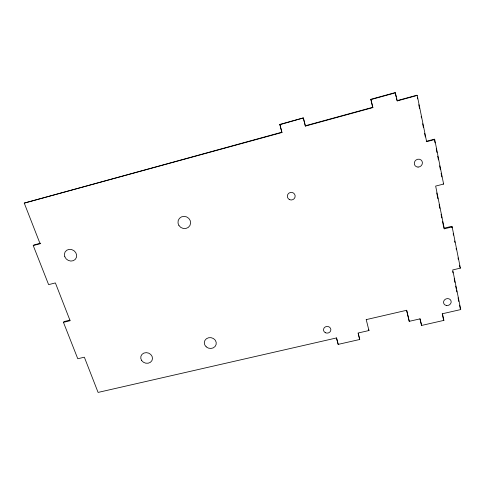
<?xml version="1.0" encoding="UTF-8"?>
<svg xmlns="http://www.w3.org/2000/svg" width="485" height="485" viewBox="0 0 485 485"><rect width="100%" height="100%" fill="white"/><g stroke="black" fill="none" stroke-linecap="round" stroke-linejoin="round"><path stroke-width="0.73" d="M358.263 333.65L359.724 339.488L338.178 344.38L336.469 337.954L98.085 392.42L84.348 357.19L77.782 358.748L63.456 322.349L70.119 320.712L55.381 282.919L48.621 284.64L33.235 245.555L40.097 243.743L24.25 203.106L281.912 132.514L279.857 124.402L303.337 117.928L305.386 126.082L372.898 107.585L370.861 99.304L395.245 92.58L397.276 100.904L417.227 95.442L426.624 141.681L434.724 139.541L443.605 184.064L435.651 186.088L444.339 228.817L452.153 226.901L460.38 268.126L452.699 269.945L460.75 309.563L442.465 313.74L443.878 320.385L421.58 325.447L419.925 318.803M281.912 132.514L279.857 124.402M63.456 322.349L64.014 321.591L69.992 320.118M33.235 245.555L33.895 244.967L40.74 243.155M24.25 203.106L281.924 132.187M279.839 124.706L303.337 117.928M371.098 99.54L395.554 92.799M305.338 125.773L372.656 107.324L372.898 107.585M426.236 141.329L434.311 139.195L434.724 139.541M452.153 226.901L451.711 226.331L443.914 228.247L444.339 228.817M366.23 319.615L406.709 310.273L409.237 321.331L420.107 318.845L421.58 325.447M366.211 319.566L368.952 330.534L358.075 333.019L359.724 339.488M417.227 95.442L416.857 95.218L396.96 100.668L397.276 100.904M443.181 183.603L443.605 184.064M459.925 267.459L460.38 268.126M443.472 319.603L443.878 320.385M409.237 321.331L406.569 310.254M336.535 337.851L338.178 344.38M368.745 329.733L368.952 330.534M303.38 118.213L305.386 126.082M370.861 99.304L372.656 107.324M395.56 94.054L396.184 96.994M396.494 98.461L396.809 99.934M442.223 313.71L443.314 318.863M417.306 97.412L417.603 98.873M418.791 104.73L419.537 108.391M421.174 116.442L421.471 117.903M422.665 123.76L423.405 127.422M424.599 133.278L425.345 136.934M436.742 192.969L437.937 198.85M439.131 204.731L439.883 208.404M441.077 214.285L441.823 217.959M442.569 221.633L443.769 227.513M452.705 271.473L453.008 272.934M454.196 278.79L454.942 282.452M455.688 286.114L456.282 289.036M456.579 290.503L456.876 291.964M458.07 297.82L458.81 301.482M459.556 305.144L460.301 308.799M434.311 139.195L435.051 142.893M436.233 148.816L436.973 152.514M437.712 156.219L438.452 159.917M439.634 165.84L440.368 169.538M441.107 173.242L441.847 176.94M451.711 226.331L452.002 227.798M453.178 233.673L453.469 235.146M454.645 241.021L454.936 242.488M456.112 248.362L456.403 249.836M458.016 257.911L458.313 259.384M459.483 265.259L459.774 266.726M418.052 167.089A4.165 3.874 -34.3 0 0 422.005 161.153A4.165 3.874 -34.3 0 0 414.972 161.123A4.165 3.874 -34.3 0 0 418.052 167.089M289.684 199.681A3.916 3.801 -6.8 0 0 295.141 195.728A3.916 3.801 -6.8 0 0 288.921 193.139A3.916 3.801 -6.8 0 0 289.684 199.681M325.465 332.758A3.698 3.353 -3.2 0 0 330.873 329.606A3.698 3.353 -3.2 0 0 325.205 326.963A3.698 3.353 -3.2 0 0 325.465 332.758M446.339 305.477A3.874 3.443 -17.5 0 0 451.074 300.967A3.874 3.443 -17.5 0 0 444.672 299.754A3.874 3.443 -17.5 0 0 446.339 305.477M206.173 346.824A6.02 5.42 12.1 0 0 216.122 344.52A6.02 5.42 12.1 0 0 208.58 337.748A6.02 5.42 12.1 0 0 206.173 346.824M178.935 225.525A6.408 6.056 26.1 0 0 189.902 225.567A6.408 6.056 26.1 0 0 184.033 216.358A6.408 6.056 26.1 0 0 178.935 225.525M64.796 256.735A6.335 5.674 33.1 0 0 75.308 259.342A6.335 5.674 33.1 0 0 71.507 249.514A6.335 5.674 33.1 0 0 64.796 256.735M141.687 360.567A5.953 5.262 18.3 0 0 151.872 360.719A5.953 5.262 18.3 0 0 146.264 352.643A5.953 5.262 18.3 0 0 141.687 360.567"/></g></svg>
